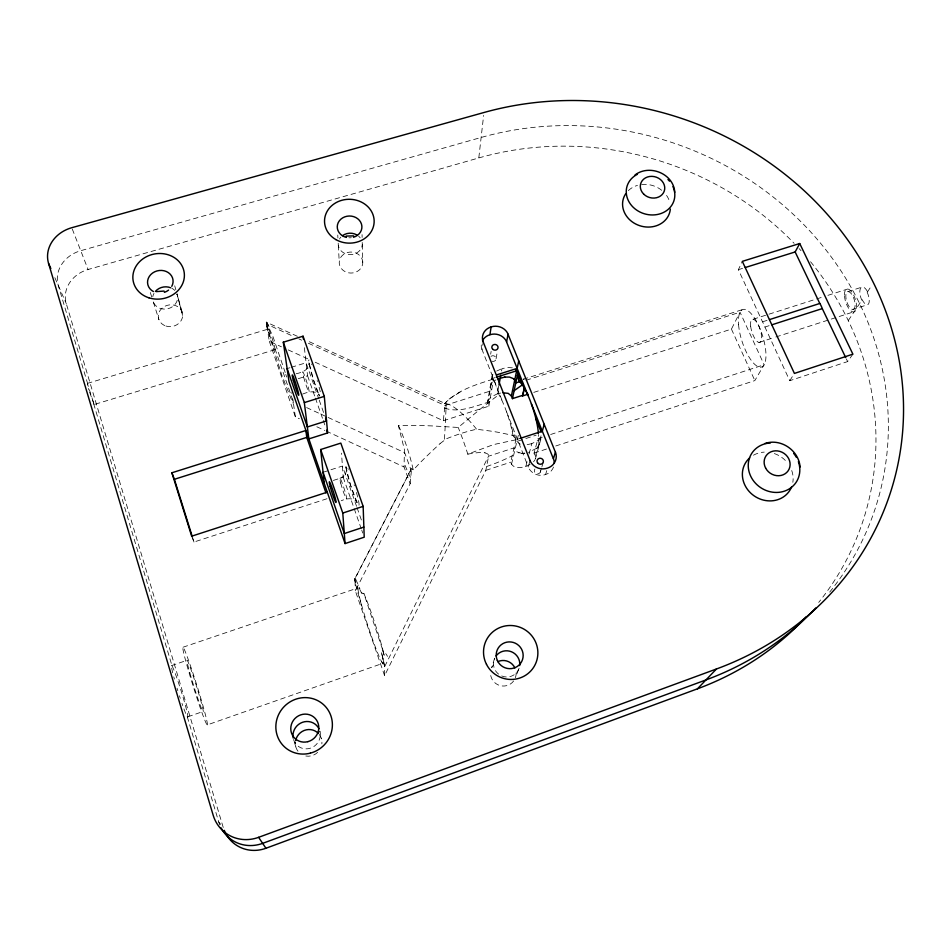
<?xml version="1.0" encoding="UTF-8"?>
<svg xmlns="http://www.w3.org/2000/svg" width="951" height="951" viewBox="0 0 951 951"><rect width="100%" height="100%" fill="white"/><g stroke="black" fill="none" stroke-linecap="round" stroke-linejoin="round"><path stroke-width="0.71" stroke-dasharray="4.75 3.57" d="M484.737 452.938A24.928 7.299 -20.9 0 1 488.624 456.183L485.795 470.376L384.596 675.674L384.632 665.462L381.529 652.707A39.776 2.71 71.8 0 1 378.129 654.086A39.776 2.71 71.8 0 1 361.13 603.386A39.776 2.71 71.8 0 1 361.535 593.044A50.248 3.388 71.8 0 0 359.716 588.431M446.007 408.645L446.055 403.949M445.983 409.56L445.175 426.524A36.423 0.642 -86.5 0 1 444.426 439.612M384.596 675.674L355.329 590.809L410.178 483.702L404.044 466.941L404.448 449.716L398.41 425.632A165.331 52.769 3 0 1 431.932 425.917L458.227 427.451L479.613 409.631A183.448 37.755 -43.5 0 1 484.855 405.447L491.061 400.597A151.506 31.752 -43.5 0 1 498.93 394.665A55.372 10.14 72.3 0 0 493.712 379.223L503.127 403.093M410.178 483.702L411.581 468.474L354.961 578.529L355.329 590.809M490.264 386.724L491.726 383.229L494.96 380.471M315.173 362.224L443.332 420.746L444.925 405.471A22.551 7.465 -20.5 0 0 444.557 403.783C457.158 390.005 476.344 384.561 493.628 378.974L482.05 349.611L483.025 343.192M274.994 349.659L94.149 404.52L87.326 383.408L88.823 389.851M223.235 827.441L66.285 303.654A30.777 26.901 -13 0 1 88.086 269.502L478.805 157.937L483.631 115.44M490.668 354.188L491.132 351.371M443.332 420.746L488.826 406.184L487.601 401.726L492.095 376.037L493.355 373.862M487.78 403.486L493.379 371.223M496.089 358.705L497.314 351.668M488.826 406.184L493.628 378.985M487.768 401.06L491.215 396.876L497.302 393.869L498.752 386.058M501.557 370.997L502.009 368.619L507.905 367.514L512.399 367.847M539.383 444.521L537.993 438.613A31.228 6.348 72.1 0 0 538.373 434.738M542.201 437.246L537.993 438.625L534.07 453.116L535.413 458.893L541.915 435.225M530.064 464.48C524.476 467.583 513.088 470.472 510.699 462.186L515.929 439.79L515.145 438.53A37.469 7.049 71.8 0 0 512.981 435.427A31.335 5.872 72.1 0 0 498.93 394.665M511.507 464.266L518.354 435.213M492.095 376.037L493.212 381.339M525.832 466.347L527.9 458.453M529.089 453.96L531.787 443.641L538.183 440.396L541.749 435.927M553.518 467.072A13.326 12.518 16.5 0 1 545.505 474.573A13.326 12.518 16.5 0 1 528.221 467.036L530.052 460.474M535.377 456.409L541.369 434.595M540.334 472.148L541.535 468.047M541.927 466.679L543.128 462.578M545.541 474.656L546.754 470.65M494.591 658.282L491.679 667.745A12.886 12.72 39.2 0 1 495.733 662.847M539.383 444.509L538.147 446.756M518.628 669.468L515.501 677.385A12.886 12.72 39.2 0 0 515.68 670.027M852.892 354.164L847.626 361.582L789.758 380.697L764.925 327.037A12.125 4.351 72.1 0 0 762.512 321.83L738.368 269.68L742.327 261.359M533.761 392.383L731.438 329.105L740.021 312.19L764.128 364.744L754.844 380.578L555.158 446.185M535.14 459.606L533.57 461.806M789.758 380.697L794.418 373.422M848.268 320.57L862.117 299.862M867.431 291.933L871.972 285.157M537.493 447.505L538.147 446.732M536.721 448.23L537.493 447.481M440.028 443.606L446.483 438.756A60.614 18.176 -20.8 0 1 460.653 433.608A60.745 18.224 -20.8 0 1 473.99 429.828L476.582 429.234L490.015 430.993A119.862 39.276 2.8 0 1 499.299 432.491L512.993 435.427L515.145 438.53M536.721 448.218L528.447 452.474M496.636 371.068L502.009 368.619M494.948 380.483L495.958 379.865M460.106 392.05L448.931 399.158L444.557 403.783A25.225 3.923 72.2 0 1 445.924 403.866L306.864 340.613M339.971 478.282L343.192 476.534L345.677 473.467L345.463 474.228L346.758 469.687L346.485 470.638L346.009 467.25L350.348 484.594L357.314 503.21L355.84 500.392L356.922 502.021C352.916 497.195 346.247 498.502 341.231 500.761M489.587 401.881C475.369 405.899 459.226 413.364 444.652 408.086M207.294 724.888A40.727 1.902 72.6 0 0 190.723 666.556A40.727 1.902 72.6 0 0 187.299 666.639A40.727 1.902 72.6 0 0 207.294 724.888L382.908 663.299M187.882 716.792L203.336 711.407M486.532 466.561L492.38 464.468A55.824 16.571 -21.2 0 0 512.268 455.755M171.37 665.664L186.883 660.363M183.032 647.215L358.135 587.861M534.07 453.116L546.73 448.967M485.795 470.376L510.699 462.186M191.674 536.186L193.968 542.034L327.881 498.443M517.392 439.291L520.161 438.387M511.198 427.023L516.88 441.454L536.186 435.154M550.629 434.5L764.128 364.744M853.106 309.396A9.284 3.875 72.1 0 0 852.476 295.488A9.284 3.875 72.1 0 0 845.819 296.664A9.284 3.875 72.1 0 0 853.106 309.396L867.241 304.819M333.337 480.421L343.192 477.295L341.516 453.151M323.067 472.278L342.408 466.049L356.554 506.265M758.981 342.455L774.625 337.391M775.861 336.999L854.997 311.417M753.121 319.251L815.209 299.399M816.624 298.947L822.27 297.152M827.917 295.345L847.674 289.021M762.512 321.83L768.099 320.035M764.925 327.037L769.121 325.682M526.034 380.269L740.021 312.19M847.781 291.648L862.058 287.083M492.107 378.546L494.841 377.678M523.252 379.271L743.242 309.36M738.368 269.68L742.517 268.384M302.608 394.083C307.922 391.919 315.031 389.934 319.322 395.14L318.383 393.976L319.37 395.878L313.414 379.699L308.778 361.594A20.137 1.664 72.5 0 1 309.075 359.965M296.177 373.755C301.764 372.542 308.778 370.189 309.313 363.46L309.206 364.815L308.778 361.594A20.137 1.664 72.5 0 0 313.022 378.462A20.137 1.664 72.5 0 0 319.465 396.056M298.281 378.664L307.577 375.8L304.07 345.058M287.119 368.584L289.829 367.752M291.184 367.336L306.091 362.771L318.74 398.766M531.787 443.641L527.044 444.699M87.326 383.408L268.455 329.01M497.302 393.869L500.63 393.048M523.585 379.164L524.215 378.997M515.929 439.79L493.557 444.581L467.785 454.114A57.761 8.892 72 0 0 460.641 433.632L458.834 428.96A61.292 9.427 72 0 0 458.227 427.451M523.656 453.294L524.881 453.187L521.291 453.294M521.291 453.282L516.013 451.523L514.039 447.862L488.505 456.218L384.573 666.817L381.529 661.468M363.08 593.293L361.535 593.044M518.2 452.7L519.151 452.961M520.256 444.212L516.88 441.454M297.413 336.309L266.363 322.187L272.949 336.535L285.229 372.566M266.874 322.389A24.5 1.581 72.5 0 0 266.446 324.041L293.514 336.476M298.923 338.936L301.633 340.173M308.386 343.252L444.925 405.471L491.572 390.635L490.324 387.307M268.491 329.973L266.482 324.148L269.299 341.266L281.437 346.818M288.189 349.897L308.421 359.133M306.602 407.587L326.752 416.847M328.095 417.465L404.65 452.652L410.939 469.782L354.652 579.349L358.016 589.085M269.299 341.266L295.369 416.895L299.399 418.749M316.838 426.785L324.885 430.494M326.229 431.112L404.044 466.941M94.149 404.52L89.097 390.742M187.276 716.792L218.73 821.973L222.332 826.348M413.067 469.782L411.724 468.498A23.573 2.901 72 0 0 410.939 469.77M266.851 322.33L269.692 328.19M846.354 358.931L847.626 361.582M731.438 329.105L754.844 380.578M54.861 277.692L66.285 303.654M506.61 411.938L528.304 467M72.288 229.06L88.086 269.502M319.227 400.145L324.588 415.373M357.041 507.656L361.428 520.138M307.577 375.8L314.912 396.71M315.399 398.1L322.734 419.011M323.221 420.413L325.67 427.379M343.192 477.295L361.285 528.851M361.772 530.242L362.747 533.024M274.97 348.732L293.17 401.417L295.369 416.895M383.348 662.383L384.691 666.306L381.529 652.707M150.317 292.504L152.445 299.232M153.313 301.954L158.924 319.631M295.797 746.785L293.419 739.189A13.932 13.433 -45.9 0 0 310.192 748.259A13.932 13.433 -45.9 0 0 319.821 731.093L321.486 738.891M192.661 537.85L193.968 542.034M285.787 374.361L286.62 377.036M87.837 384.252L58.308 285.526A31.573 27.448 -12.6 0 1 80.74 250.707L481.123 137.467A308.326 284.373 18.1 0 1 828.285 252.966A308.326 284.373 18.1 0 1 829.034 592.901M93.65 403.7L172.072 665.95M382.433 649.105L363.817 593.388A39.764 2.758 71.8 0 1 384.192 655.441L382.433 649.105L384.192 655.441M174.722 285.799L175.864 289.865M182.021 311.773L177.017 293.954A12.541 11.091 -10.4 0 1 168.6 308.528A12.541 11.091 -10.4 0 1 152.992 300.98M490.264 386.7L490.324 387.319M338.306 245.322L339.245 261.905M337.76 235.028L337.914 237.964M362.058 234.612L362.129 237.429M362.295 244.526L362.747 263.13A11.769 10.509 0.4 0 1 344.571 271.344A11.769 10.509 0.4 0 1 345.677 253.168A11.769 10.509 0.4 0 1 362.747 263.13M861.891 300.231A9.26 4.208 72.7 0 1 860.714 288.082A9.26 4.208 72.7 0 1 867.538 291.779M867.181 292.302A9.26 3.685 71.4 0 1 868.525 303.987A9.26 3.685 71.4 0 1 862.224 299.696M481.955 349.635A12.969 11.864 9.8 0 1 481.384 344.06M540.596 470.686A3.15 2.972 16.5 0 1 536.637 473.693A3.15 2.972 16.5 0 1 534.938 469.009M490.989 356.399A3.067 2.817 9.8 0 1 494.924 356.399A3.067 2.817 9.8 0 1 495.721 359.977A3.067 2.817 9.8 0 1 492.036 361.202M219.764 824.945A36.221 34.284 -53 0 1 218.73 821.973M311.298 363.971A20.137 1.664 72.5 0 1 311.559 364.566M317.159 380.519A20.137 1.664 72.5 0 1 317.456 381.506M319.084 387.164A20.137 1.664 72.5 0 1 320.939 395.034M356.423 492.475A20.613 1.747 72.1 0 1 357.433 503.448A20.613 1.747 72.1 0 1 347.84 476.011A20.613 1.747 72.1 0 1 348.339 469.342M354.093 484.82A20.613 1.747 72.1 0 1 354.402 485.795M628.326 190.628A24.167 21.1 16.7 0 1 637.467 185.374M641.628 184.518A24.167 21.1 16.7 0 1 661.92 190.462M666.556 195.43A24.167 21.1 16.7 0 1 669.896 202.789M753.465 455.196A26.069 23.68 32.9 0 1 764.247 452.117M774.328 453.556A26.069 23.68 32.9 0 1 787.143 462.412M791.731 470.519A26.069 23.68 32.9 0 1 792.849 482.323M351.276 237.702A12.327 10.901 0.8 0 1 348.886 237.786M519.127 668.208A13.231 13.029 35.9 0 1 501.783 675.995A13.231 13.029 35.9 0 1 494.675 658.235M152.814 296.7A12.541 11.091 -10.4 0 1 153.991 293.407M171.858 288.296A12.541 11.091 -10.4 0 1 174.711 290.4M362.2 242.434A12.054 10.711 0.6 0 1 350.741 254.606A12.054 10.711 0.6 0 1 338.223 243.23M339.495 239.034A12.054 10.711 0.6 0 1 340.838 237.179M358.67 236.24A12.054 10.711 0.6 0 1 360.203 237.869M810.561 261.751A300.694 278.465 18.3 0 1 818.704 602.399M478.805 157.937A300.694 278.465 18.3 0 1 794.133 243.325M799.078 248.568A300.694 278.465 18.3 0 1 801.027 250.695M513.647 680.964A12.886 12.72 39.2 0 1 490.526 674.033M319.298 734.493A13.564 13.076 -47.4 0 1 321.866 743.86M317.658 752.36A13.564 13.076 -47.4 0 1 305.83 756.009M297.972 751.219A13.564 13.076 -47.4 0 1 295.428 741.816M172.713 672.761A27.199 1.545 72.6 0 1 175.804 675.008A27.199 1.545 72.6 0 1 187.288 713.012A27.199 1.545 72.6 0 1 181.962 703.36M180.274 698.355A27.199 1.545 72.6 0 1 179.43 695.775M177.825 690.688A27.199 1.545 72.6 0 1 177.064 688.251M174.378 679.05A27.199 1.545 72.6 0 1 173.771 676.839M266.446 324.041A24.524 1.581 72.5 0 0 268.871 334.063L281.817 375.158L292.563 402.546A24.69 1.605 72.5 0 0 293.217 401.524A24.667 1.605 72.5 0 0 292.23 396.864M291.125 392.549A24.667 1.605 72.5 0 1 291.339 393.334M355.888 579.872A26.022 1.771 71.9 0 0 354.604 579.218A26.046 1.771 71.9 0 0 356.506 587.884A39.253 2.687 71.9 0 0 360.358 601.246A51.295 3.542 71.9 0 0 362.153 607.059M385.749 653.634A33.523 10.853 23 0 1 387.449 656.416M467.904 419.236A36.423 9.819 50 0 1 476.415 429.032M445.876 403.7A34.2 9.237 50 0 1 467.88 419.367M410.523 477.319A31.763 3.887 72.2 0 1 404.211 463.078M398.41 425.632A31.763 3.887 72.2 0 1 413.233 470.008L419.546 463.303A115.416 24.774 -43.4 0 1 440.04 443.653M467.714 454.198A43.152 12.553 -20.7 0 1 485.129 452.712M363.627 593.519A23.977 8.583 -5.4 0 1 362.89 593.424M355.829 579.682A38.385 2.603 71.9 0 1 359.74 588.526M523.276 379.247A36.126 8.012 -44.1 0 1 523.621 379.116M177.54 295.916L177.017 293.954L182.651 315.791L177.54 295.916M844.512 296.094A11.971 4.993 72.1 0 0 854.141 311.916A11.971 4.993 72.1 0 0 852.785 293.526A11.971 4.993 72.1 0 0 844.512 296.094M303.607 377.036A10.651 0.82 72.5 0 0 309.087 392.062A10.651 0.82 72.5 0 0 304.962 376.632A10.651 0.82 72.5 0 0 303.607 377.036M340.696 483.049A10.901 0.856 72.2 0 0 346.521 499.025A10.901 0.856 72.2 0 0 342.538 483.904A10.901 0.856 72.2 0 0 340.696 483.049M165.961 326.038A12.232 10.865 -10.8 0 0 182.544 313.687A12.232 10.865 -10.8 0 0 162.93 307.458A12.232 10.865 -10.8 0 0 165.961 326.038M189.855 672.856A27.151 1.272 72.6 0 0 203.217 711.859A27.151 1.272 72.6 0 0 192.257 673.177A27.151 1.272 72.6 0 0 189.855 672.856M269.359 333.718A10.841 0.701 72.6 0 0 274.922 349.659A10.841 0.701 72.6 0 0 270.904 334.609A10.841 0.701 72.6 0 0 269.359 333.718M738.582 324.743A30.266 10.639 72 0 0 760.752 367.193A30.266 10.639 72 0 0 757.258 322.805A30.266 10.639 72 0 0 738.582 324.743M750.66 326.181A12.137 4.315 72.1 0 0 759.801 342.419A12.137 4.315 72.1 0 0 757.804 323.982A12.137 4.315 72.1 0 0 750.66 326.181"/><path stroke-width="1.43" d="M489.908 334.657L491.156 326.823M483.12 341.944A13.112 11.971 9.8 0 1 491.191 326.906A13.112 11.971 9.8 0 1 508.096 334.17L506.574 341.968L527.876 395.164M498.942 385.072L500.797 375.122M524.429 388.151L522.8 395.307L512.446 398.624L511.388 395.937L518.735 360.893M512.446 398.624L517.463 374.991L518.675 375.003M528.114 394.19L522.468 395.996L524.417 387.414M544.198 424.289L542.308 431.172L520.161 438.387M554.231 463.351A13.326 12.518 16.5 0 0 553.434 458.703L555.372 452.129L508.012 334.205M522.468 395.996L522.8 395.307M745.287 267.516L795.155 251.956L799.72 243.515L852.892 354.164L794.418 373.422L742.327 261.359L799.72 243.515M697.44 688.821L716.46 668.981A317.693 291.529 17.9 0 0 881.292 299.993A317.693 291.529 17.9 0 0 483.964 112.503L71.765 227.717A32.536 28.126 -12.2 0 0 48.549 263.344L213.179 815.233A37.422 35.425 -52 0 0 258.601 837.332L265.947 848.256L697.44 688.821A300.694 278.465 18.3 0 0 806.222 616.854M522.884 384.466L514.134 390.695M635.006 174.96C649.474 163.929 673.712 173.641 674.758 192.328M498.086 378.855L504.862 377.048M258.601 837.332L716.46 668.981M363.864 527.068L344.31 533.547L323.067 472.278M283.315 342.182L304.332 402.594L308.837 438.898L327.631 432.955L324.303 396.365L303.06 336.202L283.315 342.182L288.985 381.529L345.07 543.568L364.209 537.208L363.151 506.36L340.815 443.107L320.665 449.526L324.243 483.417M345.07 543.568L342.776 513.053L363.151 506.36M327.239 492.178L191.674 536.186L171.881 472.778L305.889 430.494L306.769 437.401L325.955 492.891M769.502 319.595L819.81 303.464A12.03 4.767 72.1 0 1 822.27 308.6L845.724 357.612M771.915 324.79L822.27 308.6M519.757 381.672L515.775 382.932L514.693 380.174M496.624 374.884L517.154 368.394M496.196 377.25L516.655 370.783L522.277 384.822M171.881 472.778L174.378 479.292L306.769 437.401M304.332 402.594L324.303 396.365M164.071 291.077L156.19 291.612M765.032 443.439C780.961 438.114 798.899 450.417 800.088 467.06M353.677 235.896L346.081 236.074M504.862 377.071L509.474 377.083L513.564 378.7M502.972 392.787L508.203 393.357L511.388 395.937M513.576 378.676L514.681 380.198M516.013 369.749L516.655 370.783M795.155 251.956L819.81 303.464M48.549 263.344L50.843 268.562M531.407 403.961L553.339 458.727M535.96 418.999L541.178 432.051M483.215 341.908L530.052 460.474M325.563 418.143L326.538 420.913L307.351 426.963L287.119 368.584M326.645 430.161L327.631 432.955M320.665 449.526L342.776 513.053M174.378 479.292L192.233 536.459M303.06 336.202L303.393 339.162M815.839 607.951A308.326 284.373 18.1 0 1 705.963 679.929L262.654 843.359A36.221 34.284 -53 0 1 221.119 827.893M482.537 340.601A12.969 11.864 9.8 0 1 489.943 334.74A12.969 11.864 9.8 0 1 506.657 341.932M529.957 460.51A13.48 12.648 16.4 0 0 547.443 468.13A13.48 12.648 16.5 0 0 555.467 452.105M517.463 374.979A34.486 6.907 72.5 0 1 518.866 381.327A31.228 6.348 72.1 0 1 530.908 402.606A31.228 6.348 72.1 0 1 538.349 433.692M672.951 186.574A24.536 21.338 16.7 0 1 661.183 213.452A24.536 21.338 16.7 0 1 629.36 202.468A24.536 21.338 16.7 0 1 637.42 174.306M667.947 179.513A24.536 21.338 16.7 0 1 669.516 181.201M670.348 209.042A24.167 21.1 16.7 0 1 639.583 225.649A24.167 21.1 16.7 0 1 625.544 194.004M798.376 461.651A26.497 24.001 32.6 0 1 780.937 492.047A26.497 24.001 32.6 0 1 748.782 470.567A26.497 24.001 32.6 0 1 770.429 442.976M793.693 453.437A26.497 24.001 32.6 0 1 796.474 457.467M791.517 487.055A26.069 23.68 32.9 0 1 754.06 495.816A26.069 23.68 32.9 0 1 749.697 457.883M153.444 291.565A12.827 11.293 -10 0 1 149.295 276.432A12.827 11.293 -10 0 1 166.401 271.546A12.827 11.293 -10 0 1 171.774 286.334M168.565 290.079A12.827 11.293 -10 0 1 164.38 292.326M346.426 237.429A12.327 10.901 0.8 0 1 339.341 220.81A12.327 10.901 0.8 0 1 359.383 220.323A12.327 10.901 0.8 0 1 353.475 237.263M496.065 655.928A13.231 13.029 35.9 0 1 519.71 665.605M155.382 291.422A12.541 11.091 -10.4 0 1 170.74 287.784M342.538 235.646A12.054 10.711 0.6 0 1 356.744 234.885M265.947 848.256A35.235 33.356 -53.9 0 1 224.246 830.342M497.813 661.646A12.886 12.72 39.2 0 1 514.871 667.875M295.654 740.484A13.564 13.076 -47.4 0 1 318.442 733.494M293.158 737.988A13.932 13.433 -45.9 0 1 318.954 728.787M518.842 381.363A36.126 8.012 -44.1 0 1 520.054 380.697M537.838 463.196A3.21 3.008 16.4 0 0 543.247 462.293A3.21 3.008 16.4 0 0 539.562 458.275A3.21 3.008 16.4 0 0 537.838 463.196M492.82 349.338A3.115 2.853 9.8 0 0 497.979 348.018A3.115 2.853 9.8 0 0 494.021 344.547A3.115 2.853 9.8 0 0 492.82 349.338M293.265 380.222A10.663 0.749 72.5 0 0 298.709 395.295A10.663 0.749 72.5 0 0 294.513 379.853A10.663 0.749 72.5 0 0 293.265 380.222M330.163 486.46A10.925 0.785 72.2 0 0 335.941 502.485A10.925 0.785 72.2 0 0 331.875 487.364A10.925 0.785 72.2 0 0 330.163 486.46M643.649 194.063A12.363 10.734 16.7 0 0 664.25 191.115A12.363 10.734 16.7 0 0 649.676 176.482A12.363 10.734 16.7 0 0 643.649 194.063M765.603 468.035A13.35 12.078 32.5 0 0 788.094 470.876A13.35 12.078 32.5 0 0 777.656 450.929A13.35 12.078 32.5 0 0 765.603 468.035M497.349 660.505A13.552 13.326 33.5 0 0 520.566 663.358A13.552 13.326 33.5 0 0 511.139 641.996A13.552 13.326 33.5 0 0 497.349 660.505M307.827 741.673A14.265 13.754 -44.5 0 0 315.114 718.278A14.265 13.754 -44.5 0 0 291.41 724.4A14.265 13.754 -44.5 0 0 307.827 741.673M486.496 664.369A27.317 26.842 32.8 0 0 533.511 667.507A27.317 26.842 32.8 0 0 512.09 625.556A27.317 26.842 32.8 0 0 486.496 664.369M310.347 753.144A28.768 27.734 -44 0 0 324.885 705.939A28.768 27.734 -44 0 0 277.121 718.445A28.768 27.734 -44 0 0 310.347 753.144M148.95 297.829A25.855 22.717 -9.9 0 0 184.149 272.176A25.855 22.717 -9.9 0 0 142.781 258.957A25.855 22.717 -9.9 0 0 148.95 297.829M335.834 239.569A24.821 21.932 0.9 0 0 374.123 222.427A24.821 21.932 0.9 0 0 338.045 201.648A24.821 21.932 0.9 0 0 335.834 239.569"/></g></svg>
